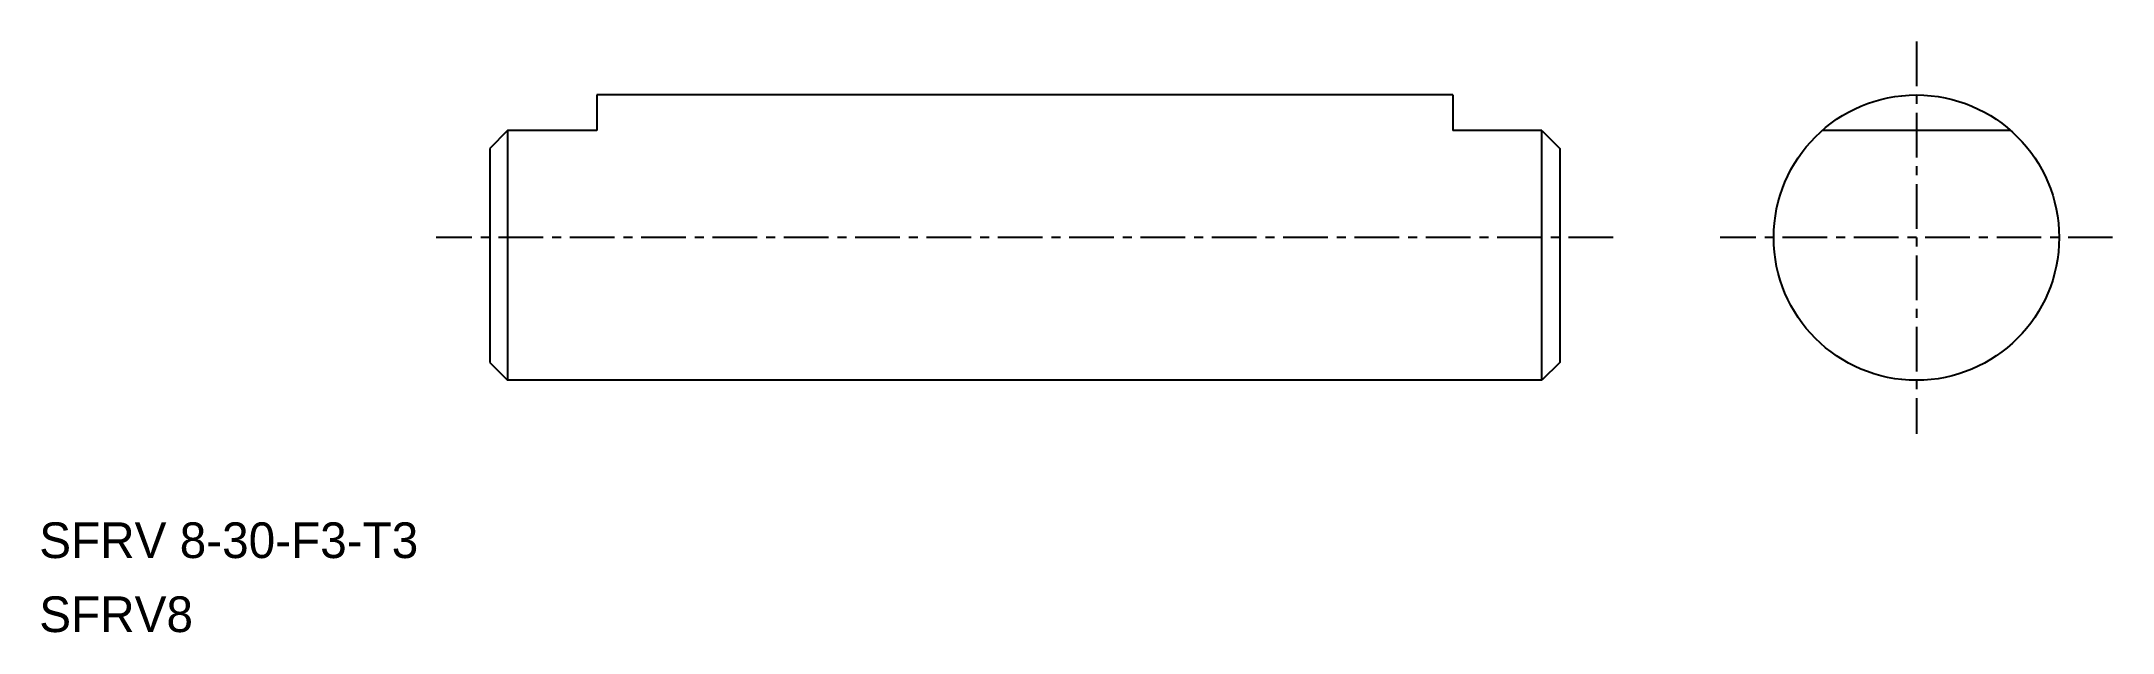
# Model space of a CAD drawing. Extents: x 31.8 to 89.9, y -15.6 to 0.9.
import ezdxf

# ---------------------------------------------------------------- set-up
doc = ezdxf.new("R2010")
doc.units = 0
doc.linetypes.add('CENTER', pattern=[2, 1.25, -0.25, 0.25, -0.25])
doc.layers.get('0').update_dxf_attribs({"linetype": 'CONTINUOUS'})
doc.layers.add('CENTER', color=1, linetype='CENTER')

msp = doc.modelspace()

# ---------------------------------------------------------------- linework, layer by layer
at = {"color": 7, "linetype": 'CONTINUOUS'}
for p, q in [((71.373, -0.573), (47.373, -0.573)), ((47.373, -0.573), (47.373, -1.573)), ((71.373, -0.573), (71.373, -1.573)), ((44.873, -1.573), (44.373, -2.073)), ((47.373, -1.573), (44.873, -1.573)), ((44.873, -1.573), (44.873, -8.573)), ((73.873, -1.573), (71.373, -1.573)), ((73.873, -1.573), (74.373, -2.073)), ((73.873, -8.573), (73.873, -1.573)), ((87.018, -1.573), (81.727, -1.573)), ((44.373, -2.073), (44.373, -8.073)), ((74.373, -2.073), (74.373, -8.073)), ((44.373, -8.073), (44.873, -8.573)), ((74.373, -8.073), (73.873, -8.573)), ((73.873, -8.573), (44.873, -8.573))]:
    msp.add_line(p, q, dxfattribs=at)
msp.add_circle((84.373, -4.573), 4, dxfattribs=at)
at = {"layer": 'CENTER', "color": 1, "linetype": 'CENTER'}
for p, q in [((84.373, 0.927), (84.373, -10.073)), ((75.873, -4.573), (42.873, -4.573)), ((89.873, -4.573), (78.873, -4.573))]:
    msp.add_line(p, q, dxfattribs=at)

# ---------------------------------------------------------------- texts
at = {"color": 7, "linetype": 'CONTINUOUS'}
for s, p in [('SFRV 8-30-F3-T3', (31.745, -13.555)), ('SFRV8', (31.745, -15.63))]:
    msp.add_text(s, height=1, dxfattribs=at).set_placement(p)

doc.saveas('drawing.dxf')
